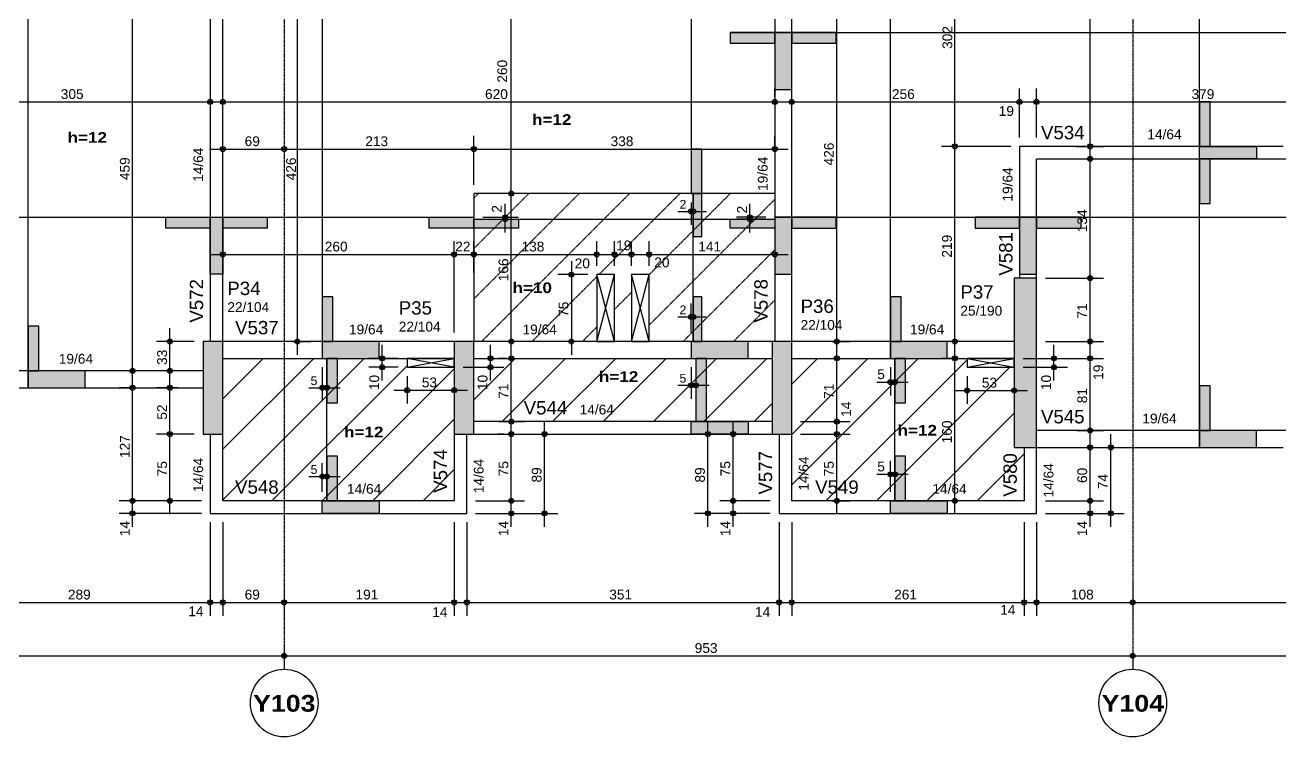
# Model space of a CAD drawing. Extents: x 0 to 7795, y 0 to 4205.
# Drawn here: x 3513 to 4922, y 1642 to 2441 of the extents above; entities that cross this region are included whole.
import ezdxf

# ---------------------------------------------------------------- set-up
doc = ezdxf.new("R2010")
doc.units = 0
doc.header["$MEASUREMENT"] = 0
doc.linetypes.add('ESTILO_TQS_0001', pattern=[1, 0.7, -0.3])
doc.linetypes.add('ESTILO_TQS_0007', pattern=[2.1, 1.5, -0.2, 0.2, -0.2])
for name, color, linetype in [('MTH-230', 1, 'CONTINUOUS'), ('MTH-COTAS7', 31, 'CONTINUOUS'), ('MTH-DIM-PILAR', 3, 'CONTINUOUS'), ('MTH-DIM-VIGA', 3, 'CONTINUOUS'), ('MTH-EIXO-214', 4, 'CONTINUOUS'), ('MTH-EIXO-215', 1, 'CONTINUOUS'), ('MTH-FACE-VIGA', 7, 'CONTINUOUS'), ('MTH-LINHA-SEÇÃO', 16, 'CONTINUOUS'), ('MTH-PILAR-SEGUE', 5, 'CONTINUOUS'), ('MTH-SIMB_COTA', 3, 'CONTINUOUS'), ('MTH-SOMBRA21', 150, 'CONTINUOUS'), ('MTH-SOMBRA25', 253, 'CONTINUOUS'), ('MTH-TIT1-VIGA', 5, 'CONTINUOUS'), ('MTH-TRACEJADO-216', 1, 'CONTINUOUS'), ('MTH-TXT-NEGRITO', 5, 'CONTINUOUS')]:
    doc.layers.add(name, color=color, linetype=linetype)
doc.styles.add('TQS_ARIAL', font='arial.ttf')
doc.styles.add('TQS_ARIAL_BLACK', font='ariblk.ttf')

msp = doc.modelspace()

# ---------------------------------------------------------------- linework, layer by layer
at = {"layer": 'MTH-230', "linetype": 'Continuous'}
for p, q in [((4174.511368, 2086.1355), (4154.511368, 2161.135499)), ((4154.511368, 2086.135498), (4174.511368, 2161.135496)), ((4193.511368, 2086.1355), (4213.511368, 2161.135499)), ((4213.511368, 2086.135499), (4193.511368, 2161.135496)), ((3941.510603, 2057.135503), (3994.510603, 2067.135503)), ((3994.510603, 2057.135503), (3941.510603, 2067.135503)), ((4570.511367, 2067.1355), (4623.513083, 2057.1355)), ((4570.511367, 2057.1355), (4623.513083, 2067.1355))]:
    msp.add_line(p, q, dxfattribs=at)
for centre in [(3803.511366, 1680.135501), (4756.511366, 1680.135501)]:
    msp.add_circle(centre, 38, dxfattribs=at)
at = {"layer": 'MTH-COTAS7', "linetype": 'Continuous'}
for p, q in [((4708.60594, 2290.135499), (4708.60594, 2682.135501)), ((4556.700181, 2290.135499), (4556.700181, 2622.135465)), ((3633.288022, 2038.142044), (3633.288022, 2527.13677)), ((3818.309239, 2071.135503), (3818.309239, 2527.13677)), ((4058.605003, 2237.135488), (4058.605003, 2527.13677)), ((4424.083548, 2071.135503), (4424.083548, 2527.13677)), ((3734.511366, 2431.979805), (3734.511366, 2473.127822)), ((3734.511366, 2334.093981), (3734.511366, 2370.038858)), ((4354.512171, 2360.897848), (4354.512171, 2370.038858)), ((4373.512171, 2347.874678), (4373.512171, 2370.038858)), ((4629.515894, 2315.135499), (4629.515894, 2370.038858)), ((4629.515894, 2315.135499), (4629.515894, 2370.038858)), ((4648.515894, 2315.135499), (4648.515894, 2370.038858)), ((4648.515894, 2325.135499), (4648.515894, 2370.038858)), ((3400.51137, 2355.038858), (3735.511366, 2355.038858)), ((3719.511366, 2355.038858), (4369.512171, 2355.038858)), ((4358.512171, 2355.038858), (4644.515894, 2355.038858)), ((4614.515894, 2355.038858), (4663.515894, 2355.038858)), ((4633.515894, 2355.038858), (5042.511361, 2355.038858)), ((3720.511366, 2346.567543), (3720.511366, 2340.038858)), ((4016.510603, 2262.135489), (4016.510603, 2317.1355)), ((4016.510603, 2262.135489), (4016.510603, 2317.1355)), ((4354.512171, 2301.836762), (4354.512171, 2317.1355)), ((4556.700181, 2071.135503), (4556.700181, 2320.135499)), ((3719.511366, 2302.1355), (3818.511366, 2302.1355)), ((3788.511366, 2302.1355), (4031.510603, 2302.1355)), ((4001.510603, 2302.1355), (4369.512171, 2302.1355)), ((4619.515894, 2305.135499), (4541.700181, 2305.135499)), ((4619.515894, 2305.135499), (4541.700181, 2305.135499)), ((4692.521056, 2305.135499), (4723.60594, 2305.135499)), ((4708.60594, 2142.135501), (4708.60594, 2306.135499)), ((4696.429631, 2291.135499), (4723.60594, 2291.135499)), ((4058.605003, 2071.135503), (4058.605003, 2267.135488)), ((4073.815589, 2252.135488), (4043.605003, 2252.135488)), ((4073.815589, 2252.135488), (4043.605003, 2252.135488)), ((4260.714518, 2242.1355), (4260.714518, 2217.155719)), ((4262.714518, 2242.1355), (4262.714518, 2217.155719)), ((4051.727469, 2208.492328), (4051.727469, 2240.492328)), ((4245.714518, 2232.155719), (4277.714518, 2232.155719)), ((4326.572898, 2208.492328), (4326.572898, 2240.492328)), ((4026.510603, 2225.492328), (4066.727469, 2225.492328)), ((4026.510603, 2223.492328), (4066.727469, 2223.492328)), ((4344.512172, 2225.492328), (4311.572898, 2225.492328)), ((4344.512172, 2223.492328), (4311.572898, 2223.492328)), ((3734.511366, 2171.492328), (3734.511366, 2198.859757)), ((3994.510603, 2096.135503), (3994.510603, 2198.859757)), ((3994.510603, 2096.135503), (3994.510603, 2198.859757)), ((4016.510603, 2179.135496), (4016.510603, 2198.859757)), ((4016.510603, 2163.444013), (4016.510603, 2198.859757)), ((4154.511368, 2171.135499), (4154.511368, 2198.859757)), ((4154.511368, 2171.135499), (4154.511368, 2198.859757)), ((4174.511368, 2171.135496), (4174.511368, 2198.859757)), ((4174.511368, 2171.135496), (4174.511368, 2198.859757)), ((4193.511368, 2171.135496), (4193.511368, 2198.859757)), ((4193.511368, 2171.135496), (4193.511368, 2198.859757)), ((4213.511368, 2171.135499), (4213.511368, 2198.859757)), ((4213.511368, 2171.135499), (4213.511368, 2198.859757)), ((3719.511366, 2183.859757), (4009.510603, 2183.859757)), ((3979.510603, 2183.859757), (4031.510603, 2183.859757)), ((4001.510603, 2183.859757), (4169.511368, 2183.859757)), ((4126.02647, 2176.135499), (4126.02647, 2071.135503)), ((4139.511368, 2183.859757), (4189.511368, 2183.859757)), ((4159.511368, 2183.859757), (4208.511368, 2183.859757)), ((4178.511368, 2183.859757), (4228.511368, 2183.859757)), ((4198.511368, 2183.859757), (4369.512171, 2183.859757)), ((4708.60594, 2071.135503), (4708.60594, 2172.135501)), ((4144.511368, 2161.135499), (4111.02647, 2161.135499)), ((4658.515894, 2157.135501), (4723.60594, 2157.135501)), ((4658.515894, 2157.135501), (4723.60594, 2157.135501)), ((4260.714518, 2096.135503), (4260.714518, 2128.673244)), ((4262.714518, 2096.135503), (4262.714518, 2128.673244)), ((3675.165064, 2038.142044), (3675.165064, 2101.135503)), ((4245.714518, 2113.673244), (4277.714518, 2113.673244)), ((4708.60594, 2052.135503), (4708.60594, 2101.135503)), ((3702.511366, 2086.135503), (3660.165064, 2086.135503)), ((3813.511366, 2086.135503), (3833.309239, 2086.135503)), ((4075.942381, 2086.135503), (4043.605003, 2086.135503)), ((4144.511368, 2086.135503), (4111.02647, 2086.135503)), ((4419.287966, 2086.135503), (4439.083548, 2086.135503)), ((4613.515894, 2086.135503), (4541.700181, 2086.135503)), ((4658.515894, 2086.135503), (4723.60594, 2086.135503)), ((4658.515894, 2086.135503), (4723.60594, 2086.135503)), ((3913.493126, 2042.135503), (3913.493126, 2082.135503)), ((4035.150937, 2042.1355), (4035.150937, 2082.135503)), ((4058.605003, 1981.135501), (4058.605003, 2082.135503)), ((4424.083548, 1981.135501), (4424.083548, 2082.135503)), ((4556.700181, 1892.135501), (4556.700181, 2082.135503)), ((4668.101918, 2042.1355), (4668.101918, 2082.135503)), ((4708.60594, 1971.135501), (4708.60594, 2082.135503)), ((3931.510603, 2067.135503), (3898.493126, 2067.135503)), ((4026.510604, 2067.135503), (4050.150937, 2067.135503)), ((4053.490297, 2067.135503), (4043.605003, 2067.135503)), ((4419.287966, 2067.135503), (4439.083548, 2067.135503)), ((4560.511365, 2067.135503), (4541.700181, 2067.135503)), ((4633.515894, 2067.135503), (4683.101918, 2067.135503)), ((4658.515894, 2067.135503), (4723.60594, 2067.135503)), ((4658.515894, 2067.135503), (4723.60594, 2067.135503)), ((3635.781373, 2053.142044), (3618.288022, 2053.142044)), ((3633.288022, 1892.135505), (3633.288022, 2049.142044)), ((3702.511366, 2053.142044), (3660.165064, 2053.142044)), ((3675.165064, 1967.135493), (3675.165064, 2049.142044)), ((3846.330198, 2057.13656), (3846.330198, 2019.142162)), ((3851.360057, 2057.135503), (3851.360057, 2019.142162)), ((3931.510603, 2057.135503), (3898.493126, 2057.135503)), ((3941.510603, 2047.135503), (3941.510603, 2016.332882)), ((3994.510603, 2047.135503), (3994.510603, 2016.332882)), ((4004.510603, 2057.1355), (4050.150937, 2057.1355)), ((4260.714518, 2057.135503), (4260.714518, 2021.867837)), ((4265.714518, 2057.135503), (4265.714518, 2021.867837)), ((4484.319556, 2057.135501), (4484.319556, 2025.501064)), ((4489.319556, 2057.135501), (4489.319556, 2025.501064)), ((4570.511367, 2047.1355), (4570.511367, 2016.0061)), ((4623.513083, 2047.1355), (4623.513083, 2016.0061)), ((4633.511365, 2057.1355), (4683.101918, 2057.1355)), ((3635.014468, 2034.142044), (3618.288022, 2034.142044)), ((3684.002241, 2034.142044), (3660.165064, 2034.142044)), ((3831.330198, 2034.142162), (3866.360057, 2034.142162)), ((3926.510603, 2031.332882), (4009.510603, 2031.332882)), ((4245.714518, 2036.867837), (4280.714518, 2036.867837)), ((4469.319556, 2040.501064), (4504.319556, 2040.501064)), ((4555.511367, 2031.0061), (4638.513083, 2031.0061)), ((4424.083548, 1967.135501), (4424.083548, 2011.135501)), ((3675.165064, 1892.135505), (3675.165064, 1997.135493)), ((4044.579004, 1996.135501), (4073.605003, 1996.135501)), ((4058.605003, 1892.135505), (4058.605003, 1997.135501)), ((4095.819978, 1878.135505), (4095.819978, 1997.135501)), ((4279.298149, 1878.135501), (4279.298149, 1997.135499)), ((4307.849684, 1892.135501), (4307.849684, 1997.135499)), ((4383.512172, 1996.135501), (4439.083548, 1996.135501)), ((4383.512172, 1996.135501), (4439.083548, 1996.135501)), ((4424.083548, 1892.135501), (4424.083548, 1997.135501)), ((3702.511366, 1982.135493), (3660.165064, 1982.135493)), ((3702.511366, 1982.135493), (3660.165064, 1982.135493)), ((4050.453157, 1982.135501), (4043.605003, 1982.135501)), ((4091.72542, 1982.135501), (4110.819978, 1982.135501)), ((4314.714518, 1982.135499), (4264.298149, 1982.135499)), ((4314.714518, 1982.135499), (4292.849684, 1982.135499)), ((4383.512172, 1982.135501), (4439.083548, 1982.135501)), ((4383.512172, 1982.135501), (4439.083548, 1982.135501)), ((4694.229102, 1986.135501), (4723.60594, 1986.135501)), ((4708.60594, 1892.135501), (4708.60594, 1982.135501)), ((4731.880723, 1878.135501), (4731.880723, 1982.135501)), ((4703.253366, 1967.135501), (4723.60594, 1967.135501)), ((4713.253366, 1967.135501), (4746.880723, 1967.135501)), ((3846.360057, 1917.135505), (3846.360057, 1949.452784)), ((3851.360057, 1917.135505), (3851.360057, 1949.452784)), ((4484.319556, 1917.135501), (4484.319556, 1951.926684)), ((4489.319556, 1917.135501), (4489.319556, 1951.926684)), ((3831.360057, 1934.452784), (3866.360057, 1934.452784)), ((4469.319556, 1936.926684), (4504.319556, 1936.926684)), ((3633.288022, 1878.135505), (3633.288022, 1922.135505)), ((4058.605003, 1878.135505), (4058.605003, 1922.135505)), ((4307.849684, 1878.135501), (4307.849684, 1922.135501)), ((4708.60594, 1878.135501), (4708.60594, 1922.135501)), ((3710.511366, 1907.135505), (3618.288022, 1907.135505)), ((3710.511366, 1907.135505), (3618.288022, 1907.135505)), ((3700.511366, 1907.135505), (3660.165064, 1907.135505)), ((4018.510604, 1907.135505), (4073.605003, 1907.135505)), ((4018.510604, 1907.135505), (4073.605003, 1907.135505)), ((4349.512171, 1907.135501), (4292.849684, 1907.135501)), ((4349.512171, 1907.135501), (4292.849684, 1907.135501)), ((4418.793188, 1907.135501), (4439.083548, 1907.135501)), ((4559.762714, 1907.135501), (4541.700181, 1907.135501)), ((4658.511366, 1907.135501), (4723.60594, 1907.135501)), ((4658.511366, 1907.135501), (4723.60594, 1907.135501)), ((3710.511366, 1893.135505), (3618.288022, 1893.135505)), ((4018.510604, 1893.135505), (4073.605003, 1893.135505)), ((4018.510604, 1893.135505), (4110.819978, 1893.135505)), ((4349.512171, 1893.135501), (4264.298149, 1893.135501)), ((4349.512171, 1893.135501), (4292.849684, 1893.135501)), ((4658.511366, 1893.135501), (4723.60594, 1893.135501)), ((4668.511366, 1893.135501), (4746.880723, 1893.135501)), ((3720.511366, 1883.135505), (3720.511366, 1778.135501)), ((3720.511366, 1883.135505), (3720.511366, 1778.135501)), ((3734.511366, 1883.135505), (3734.511366, 1778.135501)), ((3994.510603, 1883.135505), (3994.510603, 1778.135501)), ((4008.510603, 1883.135505), (4008.510603, 1778.135501)), ((4359.512171, 1883.135501), (4359.512171, 1778.135501)), ((4359.512171, 1883.135501), (4359.512171, 1778.135501)), ((4373.512171, 1883.135501), (4373.512171, 1778.135501)), ((4373.512171, 1883.135501), (4373.512171, 1778.135501)), ((4634.511365, 1883.135501), (4634.511365, 1778.135501)), ((4634.511365, 1883.135501), (4634.511365, 1778.135501)), ((4648.511365, 1883.135501), (4648.511365, 1778.135501)), ((4648.511365, 1883.135501), (4648.511365, 1778.135501)), ((3734.511366, 1873.135505), (3734.511366, 1778.135501)), ((3994.510603, 1873.135505), (3994.510603, 1778.135501)), ((4008.510603, 1873.135505), (4008.510603, 1778.135501)), ((3803.511366, 1806.367839), (3803.511366, 1778.135501)), ((4756.511366, 1816.574701), (4756.511366, 1778.135501)), ((3416.511366, 1793.135501), (3735.511366, 1793.135501)), ((3705.511366, 1793.135501), (3749.511366, 1793.135501)), ((3719.511366, 1793.135501), (3818.511366, 1793.135501)), ((3788.511366, 1793.135501), (4009.510603, 1793.135501)), ((3803.511366, 1796.367839), (3803.511366, 1778.135501)), ((3979.510603, 1793.135501), (4023.510603, 1793.135501)), ((3993.510603, 1793.135501), (4374.512171, 1793.135501)), ((4344.512171, 1793.135501), (4388.512171, 1793.135501)), ((4358.512171, 1793.135501), (4649.511365, 1793.135501)), ((4619.511365, 1793.135501), (4663.511365, 1793.135501)), ((4633.511365, 1793.135501), (4771.511366, 1793.135501)), ((4741.511366, 1793.135501), (5324.511366, 1793.135501)), ((4756.511366, 1793.48971), (4756.511366, 1778.135501)), ((3803.511366, 1746.367839), (3803.511366, 1718.135501)), ((3803.511366, 1739.141617), (3803.511366, 1718.135501)), ((4756.511366, 1736.35371), (4756.511366, 1718.135501)), ((4756.511366, 1733.48971), (4756.511366, 1718.135501)), ((2086.511366, 1733.135501), (3818.511366, 1733.135501)), ((3788.511366, 1733.135501), (4771.511366, 1733.135501)), ((4741.511366, 1733.135501), (5343.511366, 1733.135501))]:
    msp.add_line(p, q, dxfattribs=at)
at = {"layer": 'MTH-EIXO-214', "linetype": 'ESTILO_TQS_0007'}
for p, q in [((3803.511366, 3791.636556), (3803.511366, 1718.135501)), ((4756.511366, 3791.636556), (4756.511366, 1718.135501))]:
    msp.add_line(p, q, dxfattribs=at)
at = {"layer": 'MTH-EIXO-215', "linetype": 'Continuous'}
for p, q in [((3734.511366, 1908.447157), (3893.199712, 2067.135503)), ((3734.511366, 1965.015699), (3836.63117, 2067.135503)), ((3734.511366, 2021.584242), (3780.062627, 2067.135503)), ((3789.768257, 1907.135505), (3941.510603, 2058.877851)), ((4016.510603, 2020.740766), (4062.90534, 2067.135503)), ((4048.47388, 1996.135501), (4119.473882, 2067.135503)), ((4105.042423, 1996.135501), (4176.042425, 2067.135503)), ((4161.610965, 1996.135501), (4232.610967, 2067.135503)), ((4218.179508, 1996.135501), (4289.17951, 2067.135503)), ((4274.74805, 1996.135501), (4345.748052, 2067.135503)), ((4373.512173, 1925.193996), (4515.45368, 2067.135503)), ((4373.512173, 1981.762539), (4458.885137, 2067.135503)), ((4373.512173, 2038.331081), (4402.316595, 2067.135503)), ((4412.02222, 1907.135501), (4570.511367, 2065.624648)), ((3846.336799, 1907.135505), (3994.510603, 2055.309309)), ((4468.590763, 1907.135501), (4618.590762, 2057.1355)), ((4331.316593, 1996.135501), (4351.512173, 2016.331081)), ((4525.159305, 1907.135501), (4623.515894, 2005.49209)), ((3902.905342, 1907.135505), (3994.510603, 1998.740766)), ((4581.727848, 1907.135501), (4634.511365, 1959.919018)), ((3959.473884, 1907.135505), (3994.510603, 1942.172224))]:
    msp.add_line(p, q, dxfattribs=at)
at = {"layer": 'MTH-FACE-VIGA', "linetype": 'Continuous'}
for points in [[(3720.511366, 2512.13677), (3720.511366, 2086.135503)], [(3734.511366, 2086.135503), (3734.511366, 2512.13677)], [(4354.512171, 2512.13677), (4354.512171, 2086.135503)], [(4373.512171, 2086.135503), (4373.512171, 2521.63677)], [(4629.515894, 2305.135499), (4629.515894, 2157.135501)], [(4925.511366, 2305.135499), (4629.515894, 2305.135499)], [(4648.515894, 2157.135501), (4648.515894, 2291.135499)], [(4648.515894, 2291.135499), (5309.511366, 2291.135499)], [(4154.511368, 2086.135498), (4174.511368, 2086.1355), (4174.511368, 2161.135496), (4154.511368, 2161.135499), (4154.511368, 2086.135498)], [(4193.511368, 2086.1355), (4213.511368, 2086.135499), (4213.511368, 2161.135499), (4193.511368, 2161.135496), (4193.511368, 2086.1355)], [(3994.510603, 2086.135503), (3734.511366, 2086.135503)], [(4351.512173, 2086.135503), (4016.510603, 2086.135503)], [(4623.515894, 2086.135503), (4373.512173, 2086.135503)], [(3734.511366, 2067.135503), (3994.510603, 2067.135503)], [(3941.510603, 2057.135503), (3994.510603, 2057.135503), (3994.510603, 2067.135503), (3941.510603, 2067.135503), (3941.510603, 2057.135503)], [(4016.510603, 2067.135503), (4351.512173, 2067.135503)], [(4373.512173, 2067.135503), (4623.515894, 2067.135503)], [(4570.511367, 2067.1355), (4570.511367, 2057.1355), (4623.513083, 2057.1355), (4623.513083, 2067.1355), (4570.511367, 2067.1355)], [(3712.511366, 2053.142044), (3431.511366, 2053.142044)], [(3431.511366, 2034.142044), (3712.511366, 2034.142044)], [(4351.512173, 1996.135501), (4016.510603, 1996.135501)], [(3720.511366, 1982.135493), (3720.511366, 1893.135505)], [(3734.511366, 1907.135505), (3734.511366, 1982.135493)], [(3994.510603, 1982.135502), (3994.510603, 1907.135505)], [(4008.510603, 1893.135505), (4008.510603, 1982.135502)], [(4016.510603, 1982.135501), (4351.512173, 1982.135501)], [(4359.512171, 1982.135503), (4359.512171, 1893.135501)], [(4373.512171, 1907.135501), (4373.512171, 1982.135503)], [(5309.511366, 1986.135501), (4648.515894, 1986.135501)], [(4634.511365, 1967.135501), (4634.511365, 1907.135501)], [(4648.511365, 1893.135501), (4648.511365, 1967.135501)], [(4648.511365, 1967.135501), (4925.511366, 1967.135501)], [(3994.510603, 1907.135505), (3734.511366, 1907.135505)], [(4634.511365, 1907.135501), (4373.512171, 1907.135501)], [(3720.511366, 1893.135505), (4008.510603, 1893.135505)], [(4359.512171, 1893.135501), (4648.511365, 1893.135501)]]:
    msp.add_lwpolyline(points, dxfattribs=at)
at = {"layer": 'MTH-LINHA-SEÇÃO', "linetype": 'Continuous'}
for p, q in [((4484.319556, 2067.135503), (4484.319556, 2664.135503)), ((4831.446431, 1967.135501), (4831.446431, 2667.135501)), ((3846.330198, 2531.13677), (3846.330198, 2067.135503)), ((4260.714518, 2531.13677), (4260.714518, 2252.1355)), ((3516.089003, 2034.142044), (3516.089003, 2512.13677)), ((4304.512172, 2432.991494), (5046.511362, 2432.991494)), ((4262.714518, 2086.135501), (4262.714518, 2252.1355)), ((3401.511366, 2225.492328), (4016.510603, 2225.492328)), ((4016.510603, 2223.492328), (4354.512172, 2223.492328)), ((4354.512171, 2225.492328), (5328.511366, 2225.492328)), ((3851.360057, 1907.135505), (3851.360057, 2067.13656)), ((4489.319556, 1907.135499), (4489.319556, 2067.135501))]:
    msp.add_line(p, q, dxfattribs=at)
for points in [[(4354.512172, 2432.991494), (4304.512172, 2432.991494), (4304.512172, 2420.991494), (4354.512172, 2420.991494), (4354.512172, 2432.991494)], [(4373.512172, 2432.991494), (4354.512172, 2432.991494), (4354.512172, 2368.991494), (4373.512172, 2368.991494), (4373.512172, 2432.991494)], [(4423.512172, 2432.991494), (4373.512172, 2432.991494), (4373.512172, 2420.991494), (4423.512172, 2420.991494), (4423.512172, 2432.991494)], [(4831.446431, 2355.135501), (4831.446431, 2305.135501), (4843.446431, 2305.135501), (4843.446431, 2355.135501), (4831.446431, 2355.135501)], [(4260.714518, 2302.1355), (4260.714518, 2252.1355), (4272.714518, 2252.1355), (4272.714518, 2302.1355), (4260.714518, 2302.1355)], [(4895.446431, 2291.135501), (4831.446431, 2291.135501), (4831.446431, 2305.135501), (4895.446431, 2305.135501), (4895.446431, 2291.135501)], [(4831.446431, 2291.135501), (4831.446431, 2241.135501), (4843.446431, 2241.135501), (4843.446431, 2291.135501), (4831.446431, 2291.135501)], [(4262.714518, 2252.1355), (4262.714518, 2204.1355), (4272.714518, 2204.1355), (4272.714518, 2252.1355), (4262.714518, 2252.1355)], [(3670.511366, 2225.492328), (3720.511366, 2225.492328), (3720.511366, 2213.492328), (3670.511366, 2213.492328), (3670.511366, 2225.492328)], [(3720.511366, 2225.492328), (3734.511366, 2225.492328), (3734.511366, 2161.492328), (3720.511366, 2161.492328), (3720.511366, 2225.492328)], [(3734.511366, 2225.492328), (3784.511366, 2225.492328), (3784.511366, 2213.492328), (3734.511366, 2213.492328), (3734.511366, 2225.492328)], [(3966.510603, 2225.492328), (4016.510603, 2225.492328), (4016.510603, 2213.492328), (3966.510603, 2213.492328), (3966.510603, 2225.492328)], [(4016.510603, 2223.492328), (4066.510603, 2223.492328), (4066.510603, 2213.492328), (4016.510603, 2213.492328), (4016.510603, 2223.492328)], [(4304.512172, 2223.492328), (4354.512172, 2223.492328), (4354.512172, 2213.492328), (4304.512172, 2213.492328), (4304.512172, 2223.492328)], [(4373.512172, 2225.492328), (4354.512172, 2225.492328), (4354.512172, 2161.492328), (4373.512172, 2161.492328), (4373.512172, 2225.492328)], [(4423.512172, 2225.492328), (4373.512172, 2225.492328), (4373.512172, 2213.492328), (4423.512172, 2213.492328), (4423.512172, 2225.492328)], [(4629.515894, 2225.492328), (4579.515894, 2225.492328), (4579.515894, 2213.492328), (4629.515894, 2213.492328), (4629.515894, 2225.492328)], [(4648.515894, 2225.492328), (4629.515894, 2225.492328), (4629.515894, 2161.492328), (4648.515894, 2161.492328), (4648.515894, 2225.492328)], [(4698.515894, 2225.492328), (4648.515894, 2225.492328), (4648.515894, 2213.492328), (4698.515894, 2213.492328), (4698.515894, 2225.492328)], [(3846.330198, 2136.13656), (3846.330198, 2086.13656), (3858.330198, 2086.13656), (3858.330198, 2136.13656), (3846.330198, 2136.13656)], [(4262.714518, 2136.135501), (4262.714518, 2086.135501), (4272.714518, 2086.135501), (4272.714518, 2136.135501), (4262.714518, 2136.135501)], [(4484.319556, 2136.135501), (4484.319556, 2086.135501), (4496.319556, 2086.135501), (4496.319556, 2136.135501), (4484.319556, 2136.135501)], [(3516.089003, 2103.142044), (3516.089003, 2053.142044), (3528.089003, 2053.142044), (3528.089003, 2103.142044), (3516.089003, 2103.142044)], [(3846.330198, 2086.13656), (3846.330198, 2067.13656), (3910.330198, 2067.13656), (3910.330198, 2086.13656), (3846.330198, 2086.13656)], [(4260.714518, 2086.135501), (4260.714518, 2067.135501), (4324.714518, 2067.135501), (4324.714518, 2086.135501), (4260.714518, 2086.135501)], [(4484.319556, 2086.135501), (4484.319556, 2067.135501), (4548.319556, 2067.135501), (4548.319556, 2086.135501), (4484.319556, 2086.135501)], [(3851.360057, 2067.13656), (3851.360057, 2017.13656), (3863.360057, 2017.13656), (3863.360057, 2067.13656), (3851.360057, 2067.13656)], [(4265.714518, 2067.135501), (4265.714518, 1996.135499), (4277.714518, 1996.135499), (4277.714518, 2067.135501), (4265.714518, 2067.135501)], [(4489.319556, 2067.135501), (4489.319556, 2017.135501), (4501.319556, 2017.135501), (4501.319556, 2067.135501), (4489.319556, 2067.135501)], [(3516.089003, 2053.142044), (3516.089003, 2034.142044), (3580.089003, 2034.142044), (3580.089003, 2053.142044), (3516.089003, 2053.142044)], [(4831.446431, 2036.135501), (4831.446431, 1986.135501), (4843.446431, 1986.135501), (4843.446431, 2036.135501), (4831.446431, 2036.135501)], [(4324.714518, 1982.135499), (4260.714518, 1982.135499), (4260.714518, 1996.135499), (4324.714518, 1996.135499), (4324.714518, 1982.135499)], [(4831.446431, 1986.135501), (4831.446431, 1967.135501), (4895.446431, 1967.135501), (4895.446431, 1986.135501), (4831.446431, 1986.135501)], [(3851.360057, 1957.135505), (3851.360057, 1907.135505), (3863.360057, 1907.135505), (3863.360057, 1957.135505), (3851.360057, 1957.135505)], [(4489.319556, 1957.135499), (4489.319556, 1907.135499), (4501.319556, 1907.135499), (4501.319556, 1957.135499), (4489.319556, 1957.135499)], [(3910.360057, 1893.135505), (3846.360057, 1893.135505), (3846.360057, 1907.135505), (3910.360057, 1907.135505), (3910.360057, 1893.135505)], [(4548.319556, 1893.135499), (4484.319556, 1893.135499), (4484.319556, 1907.135499), (4548.319556, 1907.135499), (4548.319556, 1893.135499)]]:
    msp.add_lwpolyline(points, dxfattribs=at)
at = {"layer": 'MTH-PILAR-SEGUE', "linetype": 'Continuous'}
for points in [[(4623.515894, 1967.135501), (4648.515894, 1967.135501), (4648.515894, 2157.135501), (4623.515894, 2157.135501), (4623.515894, 1967.135501)], [(3712.511366, 1982.135493), (3734.511366, 1982.135493), (3734.511366, 2086.135503), (3712.511366, 2086.135503), (3712.511366, 1982.135493)], [(3994.510603, 1982.135502), (4016.510603, 1982.135502), (4016.510603, 2086.135502), (3994.510603, 2086.135502), (3994.510603, 1982.135502)], [(4351.512173, 1982.135503), (4373.512173, 1982.135503), (4373.512173, 2086.135503), (4351.512173, 2086.135503), (4351.512173, 1982.135503)]]:
    msp.add_lwpolyline(points, dxfattribs=at)
at = {"layer": 'MTH-SIMB_COTA', "linetype": 'Continuous'}
for centre, radius in [((3720.511366, 2355.038858), 2.8), ((3720.511366, 2355.038858), 1.4), ((3734.511366, 2355.038858), 2.8), ((3734.511366, 2355.038858), 1.4), ((4354.512171, 2355.038858), 2.8), ((4354.512171, 2355.038858), 1.4), ((4373.512171, 2355.038858), 2.8), ((4373.512171, 2355.038858), 1.4), ((4629.515894, 2355.038858), 2.8), ((4629.515894, 2355.038858), 2.8), ((4629.515894, 2355.038858), 1.4), ((4629.515894, 2355.038858), 1.4), ((4648.515894, 2355.038858), 2.8), ((4648.515894, 2355.038858), 2.8), ((4648.515894, 2355.038858), 1.4), ((4648.515894, 2355.038858), 1.4), ((3734.511366, 2302.1355), 2.8), ((3734.511366, 2302.1355), 1.4), ((3803.511366, 2302.1355), 2.8), ((3803.511366, 2302.1355), 2.8), ((3803.511366, 2302.1355), 1.4), ((3803.511366, 2302.1355), 1.4), ((4016.510603, 2302.1355), 2.8), ((4016.510603, 2302.1355), 2.8), ((4016.510603, 2302.1355), 1.4), ((4016.510603, 2302.1355), 1.4), ((4354.512171, 2302.1355), 2.8), ((4354.512171, 2302.1355), 1.4), ((4556.700181, 2305.135499), 2.8), ((4556.700181, 2305.135499), 2.8), ((4556.700181, 2305.135499), 1.4), ((4556.700181, 2305.135499), 1.4), ((4708.60594, 2305.135499), 2.8), ((4708.60594, 2305.135499), 1.4), ((4708.60594, 2291.135499), 2.8), ((4708.60594, 2291.135499), 1.4), ((4058.605003, 2252.135488), 2.8), ((4058.605003, 2252.135488), 2.8), ((4058.605003, 2252.135488), 1.4), ((4058.605003, 2252.135488), 1.4), ((4051.727469, 2225.492328), 2.8), ((4051.727469, 2225.492328), 1.4), ((4260.714518, 2232.155719), 2.8), ((4260.714518, 2232.155719), 1.4), ((4262.714518, 2232.155719), 2.8), ((4262.714518, 2232.155719), 1.4), ((4326.572898, 2225.492328), 2.8), ((4326.572898, 2225.492328), 1.4), ((4051.727469, 2223.492328), 2.8), ((4051.727469, 2223.492328), 1.4), ((4326.572898, 2223.492328), 2.8), ((4326.572898, 2223.492328), 1.4), ((3734.511366, 2183.859757), 2.8), ((3734.511366, 2183.859757), 1.4), ((3994.510603, 2183.859757), 2.8), ((3994.510603, 2183.859757), 2.8), ((3994.510603, 2183.859757), 1.4), ((3994.510603, 2183.859757), 1.4), ((4016.510603, 2183.859757), 2.8), ((4016.510603, 2183.859757), 2.8), ((4016.510603, 2183.859757), 1.4), ((4016.510603, 2183.859757), 1.4), ((4154.511368, 2183.859757), 2.8), ((4154.511368, 2183.859757), 2.8), ((4154.511368, 2183.859757), 1.4), ((4154.511368, 2183.859757), 1.4), ((4174.511368, 2183.859757), 2.8), ((4174.511368, 2183.859757), 2.8), ((4174.511368, 2183.859757), 1.4), ((4174.511368, 2183.859757), 1.4), ((4193.511368, 2183.859757), 2.8), ((4193.511368, 2183.859757), 2.8), ((4193.511368, 2183.859757), 1.4), ((4193.511368, 2183.859757), 1.4), ((4213.511368, 2183.859757), 2.8), ((4213.511368, 2183.859757), 2.8), ((4213.511368, 2183.859757), 1.4), ((4213.511368, 2183.859757), 1.4), ((4354.512171, 2183.859757), 2.8), ((4354.512171, 2183.859757), 1.4), ((4126.02647, 2161.135499), 2.8), ((4126.02647, 2161.135499), 1.4), ((4708.60594, 2157.135501), 2.8), ((4708.60594, 2157.135501), 2.8), ((4708.60594, 2157.135501), 1.4), ((4708.60594, 2157.135501), 1.4), ((4260.714518, 2113.673244), 2.8), ((4260.714518, 2113.673244), 1.4), ((4262.714518, 2113.673244), 2.8), ((4262.714518, 2113.673244), 1.4), ((3675.165064, 2086.135503), 2.8), ((3675.165064, 2086.135503), 1.4), ((3818.309239, 2086.135503), 2.8), ((3818.309239, 2086.135503), 1.4), ((4058.605003, 2086.135503), 2.8), ((4058.605003, 2086.135503), 1.4), ((4126.02647, 2086.135503), 2.8), ((4126.02647, 2086.135503), 1.4), ((4424.083548, 2086.135503), 2.8), ((4424.083548, 2086.135503), 1.4), ((4556.700181, 2086.135503), 2.8), ((4556.700181, 2086.135503), 1.4), ((4708.60594, 2086.135503), 2.8), ((4708.60594, 2086.135503), 2.8), ((4708.60594, 2086.135503), 1.4), ((4708.60594, 2086.135503), 1.4), ((3913.493126, 2067.135503), 2.8), ((3913.493126, 2057.135503), 2.8), ((3913.493126, 2067.135503), 1.4), ((3913.493126, 2057.135503), 1.4), ((4035.150937, 2067.135503), 2.8), ((4035.150937, 2057.1355), 2.8), ((4035.150937, 2067.135503), 1.4), ((4035.150937, 2057.1355), 1.4), ((4058.605003, 2067.135503), 2.8), ((4058.605003, 2067.135503), 1.4), ((4424.083548, 2067.135503), 2.8), ((4424.083548, 2067.135503), 1.4), ((4556.700181, 2067.135503), 2.8), ((4556.700181, 2067.135503), 1.4), ((4668.101918, 2067.135503), 2.8), ((4668.101918, 2057.1355), 2.8), ((4668.101918, 2067.135503), 1.4), ((4668.101918, 2057.1355), 1.4), ((4708.60594, 2067.135503), 2.8), ((4708.60594, 2067.135503), 2.8), ((4708.60594, 2067.135503), 1.4), ((4708.60594, 2067.135503), 1.4), ((3633.288022, 2053.142044), 2.8), ((3633.288022, 2053.142044), 1.4), ((3675.165064, 2053.142044), 2.8), ((3675.165064, 2053.142044), 1.4), ((3633.288022, 2034.142044), 2.8), ((3633.288022, 2034.142044), 1.4), ((3675.165064, 2034.142044), 2.8), ((3675.165064, 2034.142044), 1.4), ((3846.330198, 2034.142162), 2.8), ((3846.330198, 2034.142162), 1.4), ((3851.360057, 2034.142162), 2.8), ((3851.360057, 2034.142162), 1.4), ((3941.510603, 2031.332882), 2.8), ((3941.510603, 2031.332882), 1.4), ((3994.510603, 2031.332882), 2.8), ((3994.510603, 2031.332882), 1.4), ((4260.714518, 2036.867837), 2.8), ((4260.714518, 2036.867837), 1.4), ((4265.714518, 2036.867837), 2.8), ((4265.714518, 2036.867837), 1.4), ((4484.319556, 2040.501064), 2.8), ((4484.319556, 2040.501064), 1.4), ((4489.319556, 2040.501064), 2.8), ((4489.319556, 2040.501064), 1.4), ((4570.511367, 2031.0061), 2.8), ((4570.511367, 2031.0061), 1.4), ((4623.513083, 2031.0061), 2.8), ((4623.513083, 2031.0061), 1.4), ((4058.605003, 1996.135501), 2.8), ((4058.605003, 1996.135501), 1.4), ((4424.083548, 1996.135501), 2.8), ((4424.083548, 1996.135501), 2.8), ((4424.083548, 1996.135501), 1.4), ((4424.083548, 1996.135501), 1.4), ((4708.60594, 1986.135501), 2.8), ((4708.60594, 1986.135501), 1.4), ((3675.165064, 1982.135493), 2.8), ((3675.165064, 1982.135493), 2.8), ((3675.165064, 1982.135493), 1.4), ((3675.165064, 1982.135493), 1.4), ((4058.605003, 1982.135501), 2.8), ((4058.605003, 1982.135501), 1.4), ((4095.819978, 1982.135501), 2.8), ((4095.819978, 1982.135501), 1.4), ((4279.298149, 1982.135499), 2.8), ((4279.298149, 1982.135499), 1.4), ((4307.849684, 1982.135499), 2.8), ((4307.849684, 1982.135499), 1.4), ((4424.083548, 1982.135501), 2.8), ((4424.083548, 1982.135501), 2.8), ((4424.083548, 1982.135501), 1.4), ((4424.083548, 1982.135501), 1.4), ((4708.60594, 1967.135501), 2.8), ((4708.60594, 1967.135501), 1.4), ((4731.880723, 1967.135501), 2.8), ((4731.880723, 1967.135501), 1.4), ((3846.360057, 1934.452784), 2.8), ((3846.360057, 1934.452784), 1.4), ((3851.360057, 1934.452784), 2.8), ((3851.360057, 1934.452784), 1.4), ((4484.319556, 1936.926684), 2.8), ((4484.319556, 1936.926684), 1.4), ((4489.319556, 1936.926684), 2.8), ((4489.319556, 1936.926684), 1.4), ((3633.288022, 1907.135505), 2.8), ((3633.288022, 1907.135505), 2.8), ((3633.288022, 1907.135505), 1.4), ((3633.288022, 1907.135505), 1.4), ((3675.165064, 1907.135505), 2.8), ((3675.165064, 1907.135505), 1.4), ((4058.605003, 1907.135505), 2.8), ((4058.605003, 1907.135505), 2.8), ((4058.605003, 1907.135505), 1.4), ((4058.605003, 1907.135505), 1.4), ((4307.849684, 1907.135501), 2.8), ((4307.849684, 1907.135501), 2.8), ((4307.849684, 1907.135501), 1.4), ((4307.849684, 1907.135501), 1.4), ((4424.083548, 1907.135501), 2.8), ((4424.083548, 1907.135501), 1.4), ((4556.700181, 1907.135501), 2.8), ((4556.700181, 1907.135501), 1.4), ((4708.60594, 1907.135501), 2.8), ((4708.60594, 1907.135501), 2.8), ((4708.60594, 1907.135501), 1.4), ((4708.60594, 1907.135501), 1.4), ((3633.288022, 1893.135505), 2.8), ((3633.288022, 1893.135505), 1.4), ((4058.605003, 1893.135505), 2.8), ((4058.605003, 1893.135505), 1.4), ((4095.819978, 1893.135505), 2.8), ((4095.819978, 1893.135505), 1.4), ((4279.298149, 1893.135501), 2.8), ((4279.298149, 1893.135501), 1.4), ((4307.849684, 1893.135501), 2.8), ((4307.849684, 1893.135501), 1.4), ((4708.60594, 1893.135501), 2.8), ((4708.60594, 1893.135501), 1.4), ((4731.880723, 1893.135501), 2.8), ((4731.880723, 1893.135501), 1.4), ((3720.511366, 1793.135501), 2.8), ((3720.511366, 1793.135501), 2.8), ((3720.511366, 1793.135501), 1.4), ((3720.511366, 1793.135501), 1.4), ((3734.511366, 1793.135501), 2.8), ((3734.511366, 1793.135501), 2.8), ((3734.511366, 1793.135501), 1.4), ((3734.511366, 1793.135501), 1.4), ((3803.511366, 1793.135501), 2.8), ((3803.511366, 1793.135501), 2.8), ((3803.511366, 1793.135501), 1.4), ((3803.511366, 1793.135501), 1.4), ((3994.510603, 1793.135501), 2.8), ((3994.510603, 1793.135501), 2.8), ((3994.510603, 1793.135501), 1.4), ((3994.510603, 1793.135501), 1.4), ((4008.510603, 1793.135501), 2.8), ((4008.510603, 1793.135501), 2.8), ((4008.510603, 1793.135501), 1.4), ((4008.510603, 1793.135501), 1.4), ((4359.512171, 1793.135501), 2.8), ((4359.512171, 1793.135501), 2.8), ((4359.512171, 1793.135501), 1.4), ((4359.512171, 1793.135501), 1.4), ((4373.512171, 1793.135501), 2.8), ((4373.512171, 1793.135501), 2.8), ((4373.512171, 1793.135501), 1.4), ((4373.512171, 1793.135501), 1.4), ((4634.511365, 1793.135501), 2.8), ((4634.511365, 1793.135501), 2.8), ((4634.511365, 1793.135501), 1.4), ((4634.511365, 1793.135501), 1.4), ((4648.511365, 1793.135501), 2.8), ((4648.511365, 1793.135501), 2.8), ((4648.511365, 1793.135501), 1.4), ((4648.511365, 1793.135501), 1.4), ((4756.511366, 1793.135501), 2.8), ((4756.511366, 1793.135501), 2.8), ((4756.511366, 1793.135501), 1.4), ((4756.511366, 1793.135501), 1.4), ((3803.511366, 1733.135501), 2.8), ((3803.511366, 1733.135501), 2.8), ((3803.511366, 1733.135501), 1.4), ((3803.511366, 1733.135501), 1.4), ((4756.511366, 1733.135501), 2.8), ((4756.511366, 1733.135501), 2.8), ((4756.511366, 1733.135501), 1.4), ((4756.511366, 1733.135501), 1.4)]:
    msp.add_circle(centre, radius, dxfattribs=at)
at = {"layer": 'MTH-SOMBRA21', "linetype": 'Continuous'}
for points in [[(4354.512172, 2432.991494), (4304.512172, 2432.991494), (4304.512172, 2420.991494)], [(4354.512172, 2432.991494), (4304.512172, 2420.991494), (4354.512172, 2420.991494)], [(4354.512172, 2432.991494), (4354.512172, 2420.991494), (4354.512172, 2432.991494)], [(4373.512172, 2432.991494), (4354.512172, 2432.991494), (4354.512172, 2368.991494)], [(4373.512172, 2432.991494), (4354.512172, 2368.991494), (4373.512172, 2368.991494)], [(4423.512172, 2432.991494), (4373.512172, 2432.991494), (4373.512172, 2420.991494)], [(4423.512172, 2432.991494), (4373.512172, 2420.991494), (4423.512172, 2420.991494)], [(4373.512172, 2432.991494), (4373.512172, 2368.991494), (4373.512172, 2432.991494)], [(4423.512172, 2432.991494), (4423.512172, 2420.991494), (4423.512172, 2432.991494)], [(4831.446431, 2355.135501), (4831.446431, 2305.135501), (4843.446431, 2305.135501)], [(4831.446431, 2355.135501), (4843.446431, 2305.135501), (4843.446431, 2355.135501)], [(4831.446431, 2355.135501), (4843.446431, 2355.135501), (4831.446431, 2355.135501)], [(4260.714518, 2302.1355), (4260.714518, 2252.1355), (4272.714518, 2252.1355)], [(4260.714518, 2302.1355), (4272.714518, 2252.1355), (4272.714518, 2302.1355)], [(4260.714518, 2302.1355), (4272.714518, 2302.1355), (4260.714518, 2302.1355)], [(4895.446431, 2291.135501), (4831.446431, 2291.135501), (4831.446431, 2305.135501)], [(4895.446431, 2291.135501), (4831.446431, 2305.135501), (4895.446431, 2305.135501)], [(4895.446431, 2291.135501), (4895.446431, 2305.135501), (4895.446431, 2291.135501)], [(4831.446431, 2291.135501), (4831.446431, 2241.135501), (4843.446431, 2241.135501)], [(4831.446431, 2291.135501), (4843.446431, 2241.135501), (4843.446431, 2291.135501)], [(4831.446431, 2291.135501), (4843.446431, 2291.135501), (4831.446431, 2291.135501)], [(4262.714518, 2252.1355), (4262.714518, 2204.1355), (4272.714518, 2204.1355)], [(4262.714518, 2252.1355), (4272.714518, 2204.1355), (4272.714518, 2252.1355)], [(4262.714518, 2252.1355), (4272.714518, 2252.1355), (4262.714518, 2252.1355)], [(3670.511366, 2225.492328), (3720.511366, 2225.492328), (3720.511366, 2213.492328)], [(3670.511366, 2225.492328), (3720.511366, 2213.492328), (3670.511366, 2213.492328)], [(3670.511366, 2225.492328), (3670.511366, 2213.492328), (3670.511366, 2225.492328)], [(3720.511366, 2225.492328), (3734.511366, 2225.492328), (3734.511366, 2161.492328)], [(3720.511366, 2225.492328), (3734.511366, 2161.492328), (3720.511366, 2161.492328)], [(3720.511366, 2225.492328), (3720.511366, 2161.492328), (3720.511366, 2225.492328)], [(3734.511366, 2225.492328), (3784.511366, 2225.492328), (3784.511366, 2213.492328)], [(3734.511366, 2225.492328), (3784.511366, 2213.492328), (3734.511366, 2213.492328)], [(3734.511366, 2225.492328), (3734.511366, 2213.492328), (3734.511366, 2225.492328)], [(3966.510603, 2225.492328), (4016.510603, 2225.492328), (4016.510603, 2213.492328)], [(3966.510603, 2225.492328), (4016.510603, 2213.492328), (3966.510603, 2213.492328)], [(3966.510603, 2225.492328), (3966.510603, 2213.492328), (3966.510603, 2225.492328)], [(4016.510603, 2223.492328), (4066.510603, 2223.492328), (4066.510603, 2213.492328)], [(4016.510603, 2223.492328), (4066.510603, 2213.492328), (4016.510603, 2213.492328)], [(4016.510603, 2223.492328), (4016.510603, 2213.492328), (4016.510603, 2223.492328)], [(4304.512172, 2223.492328), (4354.512172, 2223.492328), (4354.512172, 2213.492328)], [(4304.512172, 2223.492328), (4354.512172, 2213.492328), (4304.512172, 2213.492328)], [(4304.512172, 2223.492328), (4304.512172, 2213.492328), (4304.512172, 2223.492328)], [(4373.512172, 2225.492328), (4354.512172, 2225.492328), (4354.512172, 2161.492328)], [(4373.512172, 2225.492328), (4354.512172, 2161.492328), (4373.512172, 2161.492328)], [(4423.512172, 2225.492328), (4373.512172, 2225.492328), (4373.512172, 2213.492328)], [(4423.512172, 2225.492328), (4373.512172, 2213.492328), (4423.512172, 2213.492328)], [(4373.512172, 2225.492328), (4373.512172, 2161.492328), (4373.512172, 2225.492328)], [(4423.512172, 2225.492328), (4423.512172, 2213.492328), (4423.512172, 2225.492328)], [(4629.515894, 2225.492328), (4579.515894, 2225.492328), (4579.515894, 2213.492328)], [(4629.515894, 2225.492328), (4579.515894, 2213.492328), (4629.515894, 2213.492328)], [(4648.515894, 2225.492328), (4629.515894, 2225.492328), (4629.515894, 2161.492328)], [(4648.515894, 2225.492328), (4629.515894, 2161.492328), (4648.515894, 2161.492328)], [(4629.515894, 2225.492328), (4629.515894, 2213.492328), (4629.515894, 2225.492328)], [(4698.515894, 2225.492328), (4648.515894, 2225.492328), (4648.515894, 2213.492328)], [(4698.515894, 2225.492328), (4648.515894, 2213.492328), (4698.515894, 2213.492328)], [(4648.515894, 2225.492328), (4648.515894, 2161.492328), (4648.515894, 2225.492328)], [(4698.515894, 2225.492328), (4698.515894, 2213.492328), (4698.515894, 2225.492328)], [(3846.330198, 2136.13656), (3846.330198, 2086.13656), (3858.330198, 2086.13656)], [(3846.330198, 2136.13656), (3858.330198, 2086.13656), (3858.330198, 2136.13656)], [(3846.330198, 2136.13656), (3858.330198, 2136.13656), (3846.330198, 2136.13656)], [(4262.714518, 2136.135501), (4262.714518, 2086.135501), (4272.714518, 2086.135501)], [(4262.714518, 2136.135501), (4272.714518, 2086.135501), (4272.714518, 2136.135501)], [(4262.714518, 2136.135501), (4272.714518, 2136.135501), (4262.714518, 2136.135501)], [(4484.319556, 2136.135501), (4484.319556, 2086.135501), (4496.319556, 2086.135501)], [(4484.319556, 2136.135501), (4496.319556, 2086.135501), (4496.319556, 2136.135501)], [(4484.319556, 2136.135501), (4496.319556, 2136.135501), (4484.319556, 2136.135501)], [(3516.089003, 2103.142044), (3516.089003, 2053.142044), (3528.089003, 2053.142044)], [(3516.089003, 2103.142044), (3528.089003, 2053.142044), (3528.089003, 2103.142044)], [(3516.089003, 2103.142044), (3528.089003, 2103.142044), (3516.089003, 2103.142044)], [(3846.330198, 2086.13656), (3846.330198, 2067.13656), (3910.330198, 2067.13656)], [(3846.330198, 2086.13656), (3910.330198, 2067.13656), (3910.330198, 2086.13656)], [(3846.330198, 2086.13656), (3910.330198, 2086.13656), (3846.330198, 2086.13656)], [(4260.714518, 2086.135501), (4260.714518, 2067.135501), (4324.714518, 2067.135501)], [(4260.714518, 2086.135501), (4324.714518, 2067.135501), (4324.714518, 2086.135501)], [(4260.714518, 2086.135501), (4324.714518, 2086.135501), (4260.714518, 2086.135501)], [(4484.319556, 2086.135501), (4484.319556, 2067.135501), (4548.319556, 2067.135501)], [(4484.319556, 2086.135501), (4548.319556, 2067.135501), (4548.319556, 2086.135501)], [(4484.319556, 2086.135501), (4548.319556, 2086.135501), (4484.319556, 2086.135501)], [(3851.360057, 2067.13656), (3851.360057, 2017.13656), (3863.360057, 2017.13656)], [(3851.360057, 2067.13656), (3863.360057, 2017.13656), (3863.360057, 2067.13656)], [(3851.360057, 2067.13656), (3863.360057, 2067.13656), (3851.360057, 2067.13656)], [(4265.714518, 2067.135501), (4265.714518, 1996.135499), (4277.714518, 1996.135499)], [(4265.714518, 2067.135501), (4277.714518, 1996.135499), (4277.714518, 2067.135501)], [(4265.714518, 2067.135501), (4277.714518, 2067.135501), (4265.714518, 2067.135501)], [(4489.319556, 2067.135501), (4489.319556, 2017.135501), (4501.319556, 2017.135501)], [(4489.319556, 2067.135501), (4501.319556, 2017.135501), (4501.319556, 2067.135501)], [(4489.319556, 2067.135501), (4501.319556, 2067.135501), (4489.319556, 2067.135501)], [(3516.089003, 2053.142044), (3516.089003, 2034.142044), (3580.089003, 2034.142044)], [(3516.089003, 2053.142044), (3580.089003, 2034.142044), (3580.089003, 2053.142044)], [(3516.089003, 2053.142044), (3580.089003, 2053.142044), (3516.089003, 2053.142044)], [(4831.446431, 2036.135501), (4831.446431, 1986.135501), (4843.446431, 1986.135501)], [(4831.446431, 2036.135501), (4843.446431, 1986.135501), (4843.446431, 2036.135501)], [(4831.446431, 2036.135501), (4843.446431, 2036.135501), (4831.446431, 2036.135501)], [(4324.714518, 1982.135499), (4260.714518, 1982.135499), (4260.714518, 1996.135499)], [(4324.714518, 1982.135499), (4260.714518, 1996.135499), (4324.714518, 1996.135499)], [(4324.714518, 1982.135499), (4324.714518, 1996.135499), (4324.714518, 1982.135499)], [(4831.446431, 1986.135501), (4831.446431, 1967.135501), (4895.446431, 1967.135501)], [(4831.446431, 1986.135501), (4895.446431, 1967.135501), (4895.446431, 1986.135501)], [(4831.446431, 1986.135501), (4895.446431, 1986.135501), (4831.446431, 1986.135501)], [(3851.360057, 1957.135505), (3851.360057, 1907.135505), (3863.360057, 1907.135505)], [(3851.360057, 1957.135505), (3863.360057, 1907.135505), (3863.360057, 1957.135505)], [(3851.360057, 1957.135505), (3863.360057, 1957.135505), (3851.360057, 1957.135505)], [(4489.319556, 1957.135499), (4489.319556, 1907.135499), (4501.319556, 1907.135499)], [(4489.319556, 1957.135499), (4501.319556, 1907.135499), (4501.319556, 1957.135499)], [(4489.319556, 1957.135499), (4501.319556, 1957.135499), (4489.319556, 1957.135499)], [(3910.360057, 1893.135505), (3846.360057, 1893.135505), (3846.360057, 1907.135505)], [(3910.360057, 1893.135505), (3846.360057, 1907.135505), (3910.360057, 1907.135505)], [(3910.360057, 1893.135505), (3910.360057, 1907.135505), (3910.360057, 1893.135505)], [(4548.319556, 1893.135499), (4484.319556, 1893.135499), (4484.319556, 1907.135499)], [(4548.319556, 1893.135499), (4484.319556, 1907.135499), (4548.319556, 1907.135499)], [(4548.319556, 1893.135499), (4548.319556, 1907.135499), (4548.319556, 1893.135499)]]:
    msp.add_solid(points, dxfattribs=at)
at = {"layer": 'MTH-SOMBRA25', "linetype": 'Continuous'}
for points in [[(4623.515894, 1967.135501), (4648.515894, 1967.135501), (4648.515894, 2157.135501)], [(4623.515894, 1967.135501), (4648.515894, 2157.135501), (4623.515894, 2157.135501)], [(4623.515894, 1967.135501), (4623.515894, 2157.135501), (4623.515894, 1967.135501)], [(3712.511366, 1982.135493), (3734.511366, 1982.135493), (3734.511366, 2086.135503)], [(3712.511366, 1982.135493), (3734.511366, 2086.135503), (3712.511366, 2086.135503)], [(3712.511366, 1982.135493), (3712.511366, 2086.135503), (3712.511366, 1982.135493)], [(3994.510603, 1982.135502), (4016.510603, 1982.135502), (4016.510603, 2086.135502)], [(3994.510603, 1982.135502), (4016.510603, 2086.135502), (3994.510603, 2086.135502)], [(3994.510603, 1982.135502), (3994.510603, 2086.135502), (3994.510603, 1982.135502)], [(4351.512173, 1982.135503), (4373.512173, 1982.135503), (4373.512173, 2086.135503)], [(4351.512173, 1982.135503), (4373.512173, 2086.135503), (4351.512173, 2086.135503)], [(4351.512173, 1982.135503), (4351.512173, 2086.135503), (4351.512173, 1982.135503)]]:
    msp.add_solid(points, dxfattribs=at)
at = {"layer": 'MTH-TRACEJADO-216', "linetype": 'ESTILO_TQS_0001'}
for p, q in [((4016.510603, 2247.014936), (4021.631156, 2252.135489)), ((4354.512172, 2252.135488), (4016.510603, 2252.135489)), ((4016.510603, 2252.135489), (4016.510603, 2086.135503)), ((4016.510603, 2133.877851), (4134.768241, 2252.135488)), ((4016.510603, 2190.446394), (4078.199698, 2252.135488)), ((4025.336796, 2086.135502), (4191.336783, 2252.135488)), ((4156.905336, 2161.135499), (4247.905325, 2252.135488)), ((4213.473876, 2161.135496), (4304.473868, 2252.135488)), ((4213.511368, 2104.604446), (4354.512171, 2245.605249)), ((4251.610967, 2086.135503), (4354.512171, 2189.036707)), ((4081.905339, 2086.135502), (4154.511368, 2158.741531)), ((4174.511368, 2122.172989), (4193.511369, 2141.172989)), ((4308.17951, 2086.135503), (4354.512171, 2132.468164)), ((4138.473881, 2086.135502), (4154.511368, 2102.172989))]:
    msp.add_line(p, q, dxfattribs=at)

# ---------------------------------------------------------------- texts
at = {"layer": 'MTH-COTAS7', "linetype": 'Continuous', "style": 'TQS_ARIAL'}
for s, p in [('302', (4553.853295, 2414.592366)), ('260', (4053.953734, 2376.645438)), ('426', (4420.783548, 2283.736136)), ('459', (3629.988022, 2267.239407)), ('426', (3816.745355, 2266.953679)), ('2', (4047.789198, 2230.695812)), ('2', (4323.211496, 2229.88183)), ('134', (4705.30594, 2208.7355)), ('219', (4553.400181, 2180.235501)), ('166', (4055.305003, 2153.735496)), ('75', (4122.72647, 2113.735501)), ('71', (4705.30594, 2111.735502)), ('33', (3671.865064, 2059.738773)), ('19', (4723.382396, 2043.037469)), ('10', (3910.193126, 2031.46884)), ('10', (4031.850937, 2031.468837)), ('10', (4664.801918, 2031.468837)), ('71', (4055.305003, 2021.735502)), ('71', (4420.783548, 2021.735502)), ('81', (4705.30594, 2016.735502)), ('14', (4440.268664, 2001.470684)), ('52', (3671.865064, 1998.238768)), ('160', (4553.400181, 1971.735502)), ('127', (3629.988022, 1955.238774)), ('75', (3671.865064, 1934.735499)), ('75', (4055.305003, 1934.735503)), ('75', (4304.549684, 1934.7355)), ('75', (4420.783548, 1934.735501)), ('89', (4092.519978, 1927.735503)), ('89', (4275.998149, 1927.7355)), ('60', (4705.30594, 1927.235501)), ('74', (4728.580723, 1920.235501)), ('14', (3629.988022, 1867.468842)), ('14', (4055.305003, 1867.468842)), ('14', (4304.549684, 1867.468838)), ('14', (4705.30594, 1867.468838))]:
    msp.add_text(s, height=11, rotation=90, dxfattribs=at).set_placement(p)
for s, height, p in [('305', 11, (3552.611368, 2358.338858)), ('620', 11, (4029.111769, 2358.338858)), ('256', 11, (4486.114033, 2358.338858)), ('379', 11, (4822.613628, 2358.338858)), ('19', 11, (4606.034926, 2339.396174)), ('69', 11, (3759.111366, 2305.4355)), ('213', 11, (3894.610985, 2305.4355)), ('338', 11, (4170.111387, 2305.4355)), ('2', 9.9, (4247.514522, 2235.125719)), ('19', 11, (4176.38129, 2188.497357)), ('260', 11, (3849.110985, 2187.159757)), ('22', 11, (3995.610603, 2187.159757)), ('138', 11, (4070.110986, 2187.159757)), ('141', 11, (4268.61177, 2187.159757)), ('20', 11, (4129.814337, 2168.250856)), ('20', 11, (4219.188178, 2169.407799)), ('2', 9.9, (4247.514522, 2116.643244)), ('5', 9.9, (3833.130201, 2037.112162)), ('53', 11, (3958.110603, 2034.632882)), ('5', 9.9, (4247.514522, 2039.837837)), ('5', 11, (4469.652893, 2043.801064)), ('53', 11, (4587.112225, 2034.3061)), ('5', 9.9, (3833.16006, 1937.422784)), ('5', 11, (4469.652893, 1940.226684)), ('289', 11, (3560.611366, 1796.435501)), ('69', 11, (3759.111366, 1796.435501)), ('191', 11, (3883.610985, 1796.435501)), ('351', 11, (4168.611387, 1796.435501)), ('261', 11, (4488.611768, 1796.435501)), ('108', 11, (4687.111366, 1796.435501)), ('14', 11, (4607.700914, 1779.278677)), ('14', 11, (3695.799308, 1777.661603)), ('14', 11, (3969.798545, 1776.706998)), ('14', 11, (4332.320458, 1776.9911)), ('953', 11, (4264.611366, 1736.435501))]:
    msp.add_text(s, height=height, dxfattribs=at).set_placement(p)
at = {"layer": 'MTH-DIM-PILAR', "linetype": 'Continuous', "style": 'TQS_ARIAL'}
for s, p in [('22/104', (3739.684503, 2119.20322)), ('25/190', (4562.975261, 2115.1324)), ('22/104', (3932.205721, 2097.282625)), ('22/104', (4383.512173, 2099.173166))]:
    msp.add_text(s, height=11, dxfattribs=at).set_placement(p)
at = {"layer": 'MTH-DIM-VIGA', "linetype": 'Continuous', "style": 'TQS_ARIAL'}
for s, p in [('14/64', (4772.966831, 2313.135499)), ('19/64', (3876.316885, 2094.135503)), ('19/64', (4071.229622, 2094.135503)), ('19/64', (4506.397334, 2094.135503)), ('19/64', (3550.386366, 2061.142044)), ('14/64', (3874.112028, 1915.135505)), ('14/64', (4531.590055, 1915.135501))]:
    msp.add_text(s, height=11, dxfattribs=at).set_placement(p)
for s, rotation, p in [('14/64', 90, (3712.511366, 2265.232509)), ('19/64', 90, (4346.512171, 2255.135488)), ('19/64', 90, (4621.515894, 2243.156768)), ('14/64', 360, (4135.385603, 2004.135501)), ('19/64', 360, (4767.390894, 1994.135501)), ('14/64', 90, (3712.511366, 1917.010499)), ('14/64', 90, (4027.510603, 1915.73458)), ('14/64', 90, (4392.512171, 1918.546309)), ('14/64', 90, (4667.511365, 1910.917375))]:
    msp.add_text(s, height=11, rotation=rotation, dxfattribs=at).set_placement(p)
at = {"layer": 'MTH-PILAR-SEGUE', "linetype": 'Continuous', "style": 'TQS_ARIAL'}
for s, p in [('P34', (3739.684503, 2138.20322)), ('P37', (4562.975261, 2134.1324)), ('P35', (3932.205721, 2116.282625)), ('P36', (4383.512173, 2118.173166))]:
    msp.add_text(s, height=15, dxfattribs=at).set_placement(p)
at = {"layer": 'MTH-TIT1-VIGA', "linetype": 'Continuous', "style": 'TQS_ARIAL'}
for s, p in [('V534', (4653.515894, 2313.135499)), ('V537', (3748.386366, 2094.135503)), ('V548', (3748.386366, 1915.135505)), ('V549', (4399.865604, 1915.135501))]:
    msp.add_text(s, height=15, dxfattribs=at).set_placement(p)
for s, rotation, p in [('V581', 90, (4621.515894, 2159.956809)), ('V572', 90, (3712.511366, 2107.260503)), ('V578', 90, (4346.512171, 2107.260503)), ('V544', 360, (4072.504994, 2004.135501)), ('V545', 360, (4653.515894, 1994.135501)), ('V574', 90, (3986.510603, 1916.176342)), ('V577', 90, (4351.512171, 1914.260501)), ('V580', 90, (4626.332496, 1911.804492))]:
    msp.add_text(s, height=15, rotation=rotation, dxfattribs=at).set_placement(p)
at = {"layer": 'MTH-TXT-NEGRITO', "linetype": 'Continuous', "style": 'TQS_ARIAL_BLACK'}
for s, height, p in [('h=12', 12, (4081.873111, 2329.256172)), ('h=12', 12, (3560.265415, 2309.156436)), ('h=10', 12, (4059.98042, 2140.445006)), ('h=12', 12, (4157.013993, 2040.680828)), ('h=12', 12, (3870.759075, 1978.431393)), ('h=12', 12, (4492.456111, 1980.432027)), ('Y103', 18.75, (3768.633967, 1670.43798)), ('Y104', 18.75, (4721.633967, 1670.43798))]:
    msp.add_text(s, height=height, dxfattribs=at).set_placement(p)

doc.saveas('drawing.dxf')
